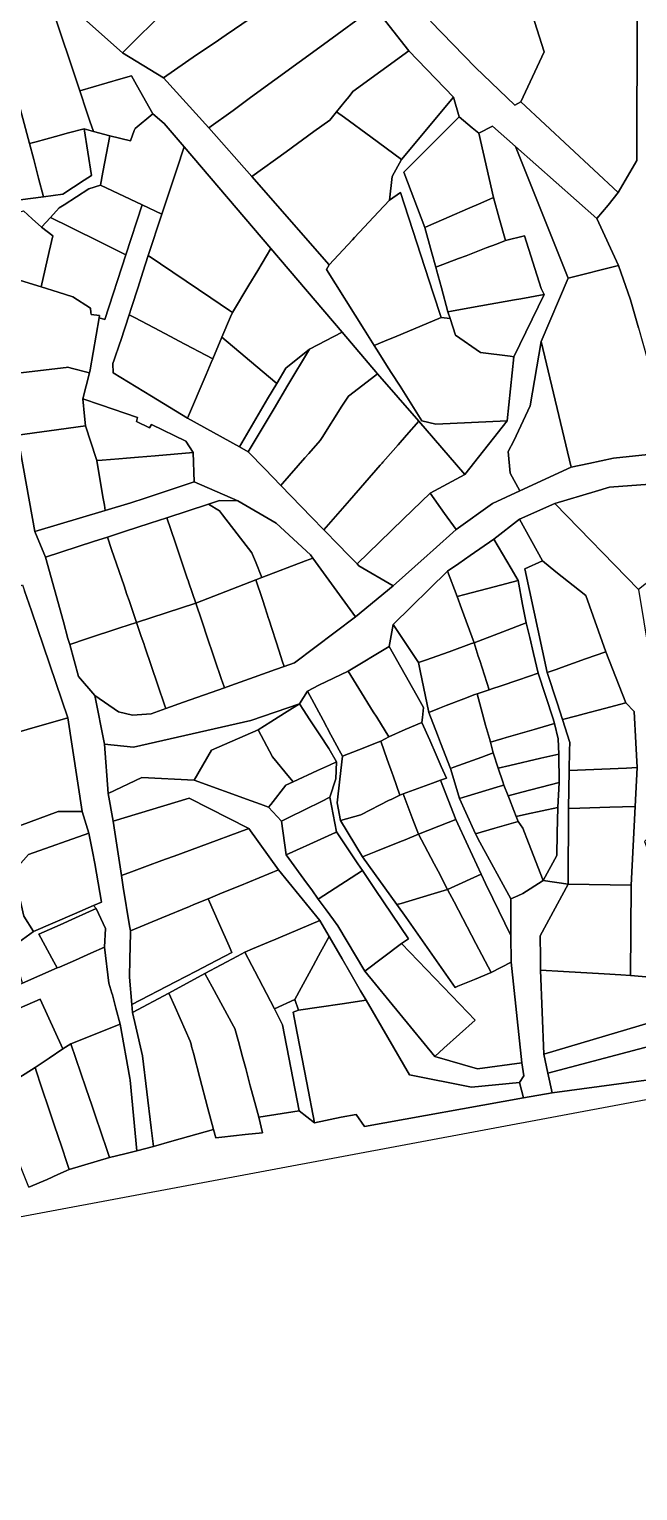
# Model space of a CAD drawing. Header units: inches. Extents: x 469449 to 472390, y 1000542 to 1004361.
# Drawn here: x 472002.7 to 472148.4, y 1000541.7 to 1000891.3 of the extents above; entities that cross this region are included whole.
import ezdxf

# ---------------------------------------------------------------- set-up
doc = ezdxf.new("R2010")
doc.units = ezdxf.units.IN
doc.header["$MEASUREMENT"] = 0
doc.layers.add('Gulele_10_07_New_Parcel', color=7, linetype='Continuous')

msp = doc.modelspace()

# ---------------------------------------------------------------- linework, layer by layer
at = {"layer": 'Gulele_10_07_New_Parcel'}
for points in [[(472232.75, 1001463.52), (472234.19, 1001375.33), (472246.48, 1001209.8), (472250.24, 1001191.59), (472273.22, 1001137.95), (472291.43, 1001087.35), (472302.12, 1001044.85), (472306.17, 1000998.59), (472307.47, 1000965.19), (472310.36, 1000866.6), (472312.67, 1000853.3), (472319.9, 1000826.99), (472352.13, 1000750.8), (472385.08, 1000686.03), (472390.32, 1000679.22), (472200.76, 1000644.61), (472199.07, 1000644.3), (471657.08, 1000542.93), (471653.75, 1000542.33), (471650.07, 1000541.67), (471342.89, 1000998.27), (471292.88, 1001049.45)], [(472113.39, 1000925.52), (472126.03, 1000885.89), (472120.41, 1000873.94), (472118.97, 1000873.14), (472109.53, 1000882.15), (472098.82, 1000893.29)], [(472148.57, 1000819.9), (472146.69, 1000826.57), (472143.76, 1000834.78), (472138.64, 1000846.05), (472141.35, 1000849.23), (472143.73, 1000852.27), (472148.19, 1000859.88), (472148.3, 1000895.59), (472148.94, 1000906.27)], [(472010.74, 1000898.42), (472025, 1000885.71), (472034.81, 1000879.73), (472045.71, 1000867.7), (472055.98, 1000856.13), (472074.49, 1000834.92), (472073.89, 1000833.81), (472082.88, 1000819.52), (472085.3, 1000815.67), (472085.88, 1000814.76), (472088.83, 1000810.11), (472089.39, 1000809.23), (472091.49, 1000805.91), (472096.72, 1000797.66), (472100.09, 1000796.81), (472117.15, 1000797.66), (472106.97, 1000784.79), (472105, 1000787.08), (472095.95, 1000797.53), (472086.12, 1000808.9), (472077.6, 1000818.88), (472060.56, 1000838.84), (472039.79, 1000863.15), (472034.98, 1000868.79), (472032.32, 1000871.11), (472028.39, 1000878.03), (472027.17, 1000880.19), (472024.62, 1000879.45), (472014.8, 1000876.61), (472007.93, 1000897.1)], [(472098.82, 1000893.29), (472109.53, 1000882.15), (472118.97, 1000873.14), (472120.41, 1000873.94), (472143.73, 1000852.27), (472141.35, 1000849.23), (472138.64, 1000846.05), (472119.14, 1000863.26), (472113.59, 1000868.16), (472110.37, 1000866.45), (472108.78, 1000867.75), (472105.64, 1000870.33), (472104.28, 1000875.11), (472093.62, 1000886.14), (472085.41, 1000896.63)], [(471998.04, 1000850.23), (472006.12, 1000851.25), (472010.76, 1000851.83), (472015.82, 1000855.19), (472017.58, 1000856.37), (472015.84, 1000867.52), (472018.07, 1000866.84), (472022.02, 1000865.86), (472020.36, 1000857.14), (472019.77, 1000854.05), (472016.98, 1000853.12), (472011.03, 1000849.33), (472009.85, 1000848.58), (472007.76, 1000846.3), (472005.65, 1000843.99), (472003.44, 1000845.98), (472001.35, 1000847.86)], [(471999.86, 1000794.22), (472004.03, 1000771.14), (472006.62, 1000765), (472010.88, 1000749.55), (472011.98, 1000745.58), (472012.38, 1000744.13), (472014.49, 1000736.47), (472018.39, 1000731.96), (472020.69, 1000720.32), (472021.57, 1000708.5), (472022.79, 1000701.89), (472023.19, 1000699.25), (472024.46, 1000690.95), (472024.78, 1000688.89), (472025.23, 1000686.07), (472026.74, 1000676.8), (472026.92, 1000675.65), (472026.91, 1000675.06), (472026.77, 1000668.81), (472026.68, 1000664.55), (472027.24, 1000658), (472027.41, 1000656.07), (472028.2, 1000652.69), (472029.81, 1000645.73), (472031.92, 1000628.49), (472032.47, 1000624.03), (472028.45, 1000622.97), (472026.83, 1000639.91), (472026.75, 1000640.38), (472024.44, 1000653.31), (472023.45, 1000657.09), (472022.6, 1000660.29), (472022.48, 1000660.7), (472021.75, 1000663.14), (472020.75, 1000671.68), (472020.98, 1000676.19), (472018.75, 1000680.97), (472018.06, 1000681.67), (472019.98, 1000682.49), (472018.44, 1000691.73), (472017.86, 1000694.61), (472016.98, 1000698.97), (472015.38, 1000704.16), (472011.98, 1000726.58), (472003.23, 1000752.17), (472001.59, 1000756.97)], [(472157.73, 1000782.93), (472141.66, 1000781.76), (472138.25, 1000780.74), (472128.59, 1000777.85), (472120.13, 1000774.12), (472113.98, 1000769.33), (472108.3, 1000765.39), (472105.59, 1000763.52), (472102.88, 1000761.64), (472089.81, 1000748.89), (472088.87, 1000743.62), (472079.04, 1000737.75), (472072.07, 1000734.36), (472069.29, 1000733), (472067.4, 1000729.92), (472055.76, 1000725.91), (472027.63, 1000719.6), (472020.69, 1000720.32), (472018.39, 1000731.96), (472024.09, 1000728.02), (472027.43, 1000727.21), (472031.89, 1000727.56), (472035.39, 1000728.8), (472039.65, 1000730.32), (472049.42, 1000733.79), (472050.98, 1000734.34), (472056.57, 1000736.32), (472061.7, 1000738.14), (472063.74, 1000738.87), (472066.21, 1000739.75), (472080.85, 1000750.76), (472089.88, 1000758.18), (472097.98, 1000765.46), (472099.4, 1000766.73), (472104.9, 1000771.68), (472113.64, 1000777.83), (472120.19, 1000780.87), (472132.48, 1000786.59), (472136.66, 1000787.45), (472142.62, 1000788.67), (472156.93, 1000790.24)], [(472000.37, 1000700.77), (472009.66, 1000704.16), (472015.38, 1000704.16), (472016.98, 1000698.97), (472002.49, 1000693.89)], [(472002.64, 1000614.27), (472006.98, 1000616.17), (472009.56, 1000617.31), (472012.27, 1000618.5), (472021.9, 1000621.43), (472025.58, 1000622.29), (472028.45, 1000622.97), (472032.47, 1000624.03), (472036.86, 1000625.27), (472046.85, 1000628.1), (472047.38, 1000626.1), (472048.85, 1000626.26), (472054.39, 1000626.87), (472058.57, 1000627.34), (472057.66, 1000631.06), (472067.35, 1000632.55), (472070.98, 1000629.73), (472077.41, 1000631.01), (472081, 1000631.72), (472082.99, 1000628.82), (472121.02, 1000635.69), (472127.93, 1000636.89), (472164.65, 1000641.8)]]:
    msp.add_lwpolyline(points, dxfattribs=at)
for points in [[(472148.19, 1000859.88), (472143.73, 1000852.27), (472120.41, 1000873.94), (472126.03, 1000885.89), (472113.39, 1000925.52), (472150.31, 1000931.62), (472149.83, 1000921.01), (472149.21, 1000910.72), (472148.94, 1000906.27), (472148.3, 1000895.59)], [(472042.76, 1000885.16), (472034.81, 1000879.73), (472025, 1000885.71), (472035.95, 1000896.53), (472037.55, 1000898.1), (472038.41, 1000898.95), (472040.49, 1000900.56), (472045.7, 1000904.56), (472048, 1000906.33), (472049.2, 1000906.91), (472052.08, 1000908.3), (472057.14, 1000910.75), (472060.95, 1000912.58), (472067.3, 1000915.64), (472071.7, 1000917.75), (472074.28, 1000911.39), (472076.8, 1000908.42), (472059.18, 1000896.38), (472058.81, 1000896.13), (472055.57, 1000893.92), (472049.83, 1000890), (472046.96, 1000888.03)], [(472035.95, 1000896.53), (472025, 1000885.71), (472010.74, 1000898.42), (472016.12, 1000902.43), (472017.53, 1000903.49), (472022.92, 1000907.51), (472025.22, 1000909.24), (472028.67, 1000911.57), (472038.41, 1000898.95), (472037.55, 1000898.1)], [(472051.5, 1000871.92), (472045.71, 1000867.7), (472034.81, 1000879.73), (472042.76, 1000885.16), (472046.96, 1000888.03), (472049.83, 1000890), (472055.57, 1000893.92), (472058.81, 1000896.13), (472059.18, 1000896.38), (472076.8, 1000908.42), (472079.51, 1000904.71), (472082.16, 1000901.08), (472085.41, 1000896.63), (472073.16, 1000887.71), (472055.7, 1000874.98)], [(472017.24, 1000869.33), (472018.07, 1000866.84), (472015.84, 1000867.52), (472012.1, 1000866.51), (472009, 1000865.67), (472004.36, 1000864.42), (472002.74, 1000863.98), (471999.33, 1000876.84), (471998.17, 1000881.21), (471996.06, 1000892.45), (471995.9, 1000893.31), (471995.5, 1000895.45), (472000.34, 1000895.62), (472007.93, 1000897.1), (472014.8, 1000876.61), (472016.51, 1000871.5)], [(472064.2, 1000862.03), (472055.98, 1000856.13), (472045.71, 1000867.7), (472051.5, 1000871.92), (472055.7, 1000874.98), (472073.16, 1000887.71), (472085.41, 1000896.63), (472093.62, 1000886.14), (472080.21, 1000876.39), (472079.3, 1000875.27), (472078.36, 1000874.11), (472076.31, 1000871.59), (472074.65, 1000869.53), (472070.86, 1000866.82)], [(472104.28, 1000875.11), (472091.86, 1000860.18), (472084.48, 1000865.59), (472078.17, 1000870.23), (472076.31, 1000871.59), (472078.36, 1000874.11), (472079.3, 1000875.27), (472080.21, 1000876.39), (472093.62, 1000886.14)], [(471998.04, 1000850.23), (471996.47, 1000849.83), (471994.3, 1000851.81), (471991.81, 1000854.09), (471988.6, 1000857.03), (471983.51, 1000861.67), (471978.29, 1000866.45), (471980.42, 1000869.51), (471977.7, 1000873.34), (471975.04, 1000877.09), (471988.53, 1000879.49), (471995.7, 1000880.77), (471996.89, 1000880.99), (471998.17, 1000881.21), (471999.33, 1000876.84), (472002.74, 1000863.98), (472003.76, 1000860.16), (472004.94, 1000855.7), (472006.12, 1000851.25)], [(472027.86, 1000867.07), (472026.95, 1000864.64), (472022.02, 1000865.86), (472018.07, 1000866.84), (472017.24, 1000869.33), (472016.51, 1000871.5), (472014.8, 1000876.61), (472024.62, 1000879.45), (472027.17, 1000880.19), (472028.39, 1000878.03), (472032.32, 1000871.11), (472028.05, 1000867.56)], [(472105.64, 1000870.33), (472098.69, 1000863.42), (472097.71, 1000862.45), (472094.64, 1000859.39), (472092.38, 1000857.15), (472097.41, 1000843.9), (472099.04, 1000838.09), (472100.08, 1000834.38), (472100.24, 1000833.78), (472101.42, 1000829.45), (472102.97, 1000823.74), (472103.49, 1000822.11), (472101.31, 1000822.37), (472099.42, 1000828.19), (472091.63, 1000852.3), (472088.97, 1000850.45), (472089.58, 1000856.09), (472091.86, 1000860.18), (472104.28, 1000875.11)], [(472034.98, 1000868.79), (472039.79, 1000863.15), (472039.64, 1000862.7), (472038.18, 1000858.32), (472034.44, 1000847.12), (472029.72, 1000849.35), (472019.77, 1000854.05), (472020.36, 1000857.14), (472022.02, 1000865.86), (472026.95, 1000864.64), (472027.86, 1000867.07), (472028.05, 1000867.56), (472032.32, 1000871.11)], [(472075.67, 1000836.18), (472074.49, 1000834.92), (472055.98, 1000856.13), (472064.2, 1000862.03), (472070.86, 1000866.82), (472074.65, 1000869.53), (472076.31, 1000871.59), (472078.17, 1000870.23), (472084.48, 1000865.59), (472091.86, 1000860.18), (472089.58, 1000856.09), (472088.97, 1000850.45), (472086.3, 1000847.6), (472080.61, 1000841.49), (472080.07, 1000840.91)], [(472010.76, 1000851.83), (472006.12, 1000851.25), (472004.94, 1000855.7), (472003.76, 1000860.16), (472002.74, 1000863.98), (472004.36, 1000864.42), (472009, 1000865.67), (472012.1, 1000866.51), (472015.84, 1000867.52), (472017.58, 1000856.37), (472015.82, 1000855.19)], [(472098.33, 1000844.3), (472097.41, 1000843.9), (472092.38, 1000857.15), (472094.64, 1000859.39), (472097.71, 1000862.45), (472098.69, 1000863.42), (472105.64, 1000870.33), (472108.78, 1000867.75), (472110.37, 1000866.45), (472113.87, 1000851.06), (472110.83, 1000849.73), (472107.67, 1000848.36), (472103.26, 1000846.44)], [(472119.14, 1000863.26), (472131.75, 1000831.75), (472125.28, 1000816.65), (472122.62, 1000801.2), (472118.75, 1000792.82), (472117.39, 1000790.29), (472117.85, 1000785.15), (472120.19, 1000780.87), (472113.64, 1000777.83), (472104.9, 1000771.68), (472102.16, 1000775.48), (472098.67, 1000780.33), (472106.97, 1000784.79), (472117.15, 1000797.66), (472118.75, 1000812.95), (472125.99, 1000827.86), (472125.26, 1000829.26), (472121.27, 1000841.87), (472116.77, 1000840.78), (472115.26, 1000846.13), (472113.87, 1000851.06), (472110.37, 1000866.45), (472113.59, 1000868.16)], [(472055.31, 1000830.12), (472051.36, 1000823.54), (472050.63, 1000824.04), (472046.18, 1000827.04), (472031.21, 1000837.16), (472034.44, 1000847.12), (472038.18, 1000858.32), (472039.64, 1000862.7), (472039.79, 1000863.15), (472060.56, 1000838.84), (472057.42, 1000833.62)], [(472138.64, 1000846.05), (472143.76, 1000834.78), (472131.75, 1000831.75), (472119.14, 1000863.26)], [(472029.72, 1000849.35), (472025.82, 1000837.37), (472024.07, 1000838.23), (472020.05, 1000840.22), (472012.53, 1000843.94), (472007.76, 1000846.3), (472009.85, 1000848.58), (472011.03, 1000849.33), (472016.98, 1000853.12), (472019.77, 1000854.05)], [(472087.73, 1000816.67), (472085.3, 1000815.67), (472082.88, 1000819.52), (472073.89, 1000833.81), (472074.49, 1000834.92), (472075.67, 1000836.18), (472080.07, 1000840.91), (472080.61, 1000841.49), (472086.3, 1000847.6), (472088.97, 1000850.45), (472091.63, 1000852.3), (472099.42, 1000828.19), (472101.31, 1000822.37), (472091.68, 1000818.32), (472090.72, 1000817.92)], [(472105.49, 1000836.46), (472100.08, 1000834.38), (472099.04, 1000838.09), (472097.41, 1000843.9), (472098.33, 1000844.3), (472103.26, 1000846.44), (472107.67, 1000848.36), (472110.83, 1000849.73), (472113.87, 1000851.06), (472115.26, 1000846.13), (472116.77, 1000840.78), (472114.58, 1000839.94), (472112.09, 1000838.99), (472107.3, 1000837.15)], [(472005.65, 1000843.99), (472008.35, 1000841.93), (472007.49, 1000838.15), (472005.56, 1000829.73), (471998.55, 1000831.82), (471997.47, 1000832.14), (471981.57, 1000818.7), (471971.19, 1000820.11), (471964.69, 1000823.69), (471973.85, 1000839.93), (471975.94, 1000843.63), (471980.04, 1000844.26), (471981.36, 1000843.96), (471985.2, 1000843.11), (471999.51, 1000847.32), (472001.35, 1000847.86), (472003.44, 1000845.98)], [(472034.44, 1000847.12), (472031.21, 1000837.16), (472029.93, 1000833.19), (472028.77, 1000829.62), (472027.18, 1000824.72), (472026.64, 1000823.03), (472024.63, 1000816.83), (472024.56, 1000816.61), (472024.42, 1000816.22), (472023.06, 1000812.25), (472022.75, 1000811.35), (472022.79, 1000809.1), (472031.96, 1000803.51), (472040.58, 1000798.26), (472053.04, 1000791.43), (472055.14, 1000790.24), (472059.11, 1000786.14), (472062.94, 1000782.2), (472070.29, 1000774.63), (472073.23, 1000771.6), (472076.84, 1000767.89), (472078.9, 1000765.76), (472081.19, 1000763.41), (472081.6, 1000762.98), (472089.88, 1000758.18), (472080.85, 1000750.76), (472070.6, 1000764.82), (472070.06, 1000765.57), (472061.85, 1000773.12), (472052.68, 1000778.47), (472042.21, 1000783.04), (472041.95, 1000790.06), (472040.23, 1000792.76), (472031.99, 1000796.73), (472031.51, 1000795.97), (472028.36, 1000797.5), (472028.6, 1000798.41), (472019.78, 1000801.44), (472015.57, 1000802.9), (472017.14, 1000809.12), (472017.31, 1000809.8), (472019.43, 1000822.24), (472020.77, 1000821.86), (472025.82, 1000837.37), (472029.72, 1000849.35)], [(472025.82, 1000837.37), (472020.77, 1000821.86), (472019.43, 1000822.24), (472019.55, 1000822.8), (472017.54, 1000823.04), (472017.48, 1000823.52), (472017.35, 1000824.57), (472013.15, 1000827.34), (472009.59, 1000828.46), (472005.56, 1000829.73), (472007.49, 1000838.15), (472008.35, 1000841.93), (472005.65, 1000843.99), (472007.76, 1000846.3), (472012.53, 1000843.94), (472020.05, 1000840.22), (472024.07, 1000838.23)], [(472103.8, 1000823.89), (472102.97, 1000823.74), (472101.42, 1000829.45), (472100.24, 1000833.78), (472100.08, 1000834.38), (472105.49, 1000836.46), (472107.3, 1000837.15), (472112.09, 1000838.99), (472114.58, 1000839.94), (472116.77, 1000840.78), (472121.27, 1000841.87), (472125.26, 1000829.26), (472125.99, 1000827.86), (472120.39, 1000826.86), (472118.86, 1000826.58), (472108.59, 1000824.75)], [(472048.85, 1000817.64), (472046.65, 1000812.5), (472038.47, 1000816.81), (472037.74, 1000817.19), (472032.65, 1000819.87), (472027.88, 1000822.38), (472026.64, 1000823.03), (472027.18, 1000824.72), (472028.77, 1000829.62), (472029.93, 1000833.19), (472031.21, 1000837.16), (472046.18, 1000827.04), (472050.63, 1000824.04), (472051.36, 1000823.54), (472050.92, 1000822.51)], [(472064.13, 1000810.23), (472061.97, 1000806.57), (472060.03, 1000808.21), (472048.85, 1000817.64), (472050.92, 1000822.51), (472051.36, 1000823.54), (472055.31, 1000830.12), (472057.42, 1000833.62), (472060.56, 1000838.84), (472077.6, 1000818.88), (472069.77, 1000814.77)], [(472136.66, 1000787.45), (472132.48, 1000786.59), (472125.28, 1000816.65), (472131.75, 1000831.75), (472143.76, 1000834.78), (472146.69, 1000826.57), (472148.57, 1000819.9), (472153.75, 1000801.51), (472155.16, 1000796.51), (472156.93, 1000790.24), (472142.62, 1000788.67)], [(472019.43, 1000822.24), (472017.31, 1000809.8), (472017.14, 1000809.12), (472012.77, 1000810.25), (472011.96, 1000810.45), (472011.56, 1000810.4), (471997.25, 1000808.69), (471989.54, 1000814.73), (471981.57, 1000818.7), (471997.47, 1000832.14), (471998.55, 1000831.82), (472005.56, 1000829.73), (472009.59, 1000828.46), (472013.15, 1000827.34), (472017.35, 1000824.57), (472017.48, 1000823.52), (472017.54, 1000823.04), (472019.55, 1000822.8)], [(472125.99, 1000827.86), (472118.75, 1000812.95), (472117.89, 1000813.07), (472110.75, 1000814.02), (472104.73, 1000818.13), (472103.49, 1000822.11), (472102.97, 1000823.74), (472103.8, 1000823.89), (472108.59, 1000824.75), (472118.86, 1000826.58), (472120.39, 1000826.86)], [(472045.04, 1000808.72), (472040.58, 1000798.26), (472031.96, 1000803.51), (472022.79, 1000809.1), (472022.75, 1000811.35), (472023.06, 1000812.25), (472024.42, 1000816.22), (472024.56, 1000816.61), (472024.63, 1000816.83), (472026.64, 1000823.03), (472027.88, 1000822.38), (472032.65, 1000819.87), (472037.74, 1000817.19), (472038.47, 1000816.81), (472046.65, 1000812.5), (472046.26, 1000811.58)], [(472117.15, 1000797.66), (472100.09, 1000796.81), (472096.72, 1000797.66), (472091.49, 1000805.91), (472089.39, 1000809.23), (472088.83, 1000810.11), (472085.88, 1000814.76), (472085.3, 1000815.67), (472087.73, 1000816.67), (472090.72, 1000817.92), (472091.68, 1000818.32), (472101.31, 1000822.37), (472103.49, 1000822.11), (472104.73, 1000818.13), (472110.75, 1000814.02), (472117.89, 1000813.07), (472118.75, 1000812.95)], [(472063.37, 1000782.68), (472062.94, 1000782.2), (472059.11, 1000786.14), (472055.14, 1000790.24), (472061.31, 1000800.59), (472064.64, 1000806.17), (472069.77, 1000814.77), (472077.6, 1000818.88), (472086.12, 1000808.9), (472085.72, 1000808.6), (472079.11, 1000803.57), (472077.55, 1000801.12), (472072.82, 1000793.68), (472072.36, 1000792.94), (472069.65, 1000789.85), (472068.71, 1000788.78)], [(472059.79, 1000802.88), (472053.04, 1000791.43), (472040.58, 1000798.26), (472045.04, 1000808.72), (472046.26, 1000811.58), (472046.65, 1000812.5), (472048.85, 1000817.64), (472060.03, 1000808.21), (472061.97, 1000806.57)], [(472132.48, 1000786.59), (472120.19, 1000780.87), (472117.85, 1000785.15), (472117.39, 1000790.29), (472118.75, 1000792.82), (472122.62, 1000801.2), (472125.28, 1000816.65)], [(472064.64, 1000806.17), (472061.31, 1000800.59), (472055.14, 1000790.24), (472053.04, 1000791.43), (472059.79, 1000802.88), (472061.97, 1000806.57), (472064.13, 1000810.23), (472069.77, 1000814.77)], [(472007.51, 1000795.26), (471999.86, 1000794.22), (471998.87, 1000799.72), (471997.25, 1000808.69), (472011.56, 1000810.4), (472011.96, 1000810.45), (472012.77, 1000810.25), (472017.14, 1000809.12), (472015.57, 1000802.9), (472015.95, 1000798.72), (472016.15, 1000796.44)], [(472079.35, 1000778.59), (472073.23, 1000771.6), (472070.29, 1000774.63), (472062.94, 1000782.2), (472063.37, 1000782.68), (472068.71, 1000788.78), (472069.65, 1000789.85), (472072.36, 1000792.94), (472072.82, 1000793.68), (472077.55, 1000801.12), (472079.11, 1000803.57), (472085.72, 1000808.6), (472086.12, 1000808.9), (472095.95, 1000797.53), (472093.02, 1000794.18), (472091.02, 1000791.9), (472089.85, 1000790.56), (472087.4, 1000787.77), (472087.19, 1000787.54), (472086.75, 1000787.03)], [(472028.36, 1000797.5), (472031.51, 1000795.97), (472031.99, 1000796.73), (472040.23, 1000792.76), (472041.95, 1000790.06), (472032.83, 1000789.29), (472028.85, 1000788.95), (472025.96, 1000788.71), (472024.18, 1000788.56), (472020.15, 1000788.22), (472018.92, 1000788.11), (472018.74, 1000788.66), (472016.15, 1000796.44), (472015.95, 1000798.72), (472015.57, 1000802.9), (472019.78, 1000801.44), (472028.6, 1000798.41)], [(472086.56, 1000768.61), (472081.19, 1000763.41), (472078.9, 1000765.76), (472076.84, 1000767.89), (472073.23, 1000771.6), (472079.35, 1000778.59), (472086.75, 1000787.03), (472087.19, 1000787.54), (472087.4, 1000787.77), (472089.85, 1000790.56), (472091.02, 1000791.9), (472093.02, 1000794.18), (472095.95, 1000797.53), (472105, 1000787.08), (472106.97, 1000784.79), (472098.67, 1000780.33), (472092.35, 1000774.21)], [(472020.91, 1000776.18), (472004.03, 1000771.14), (471999.86, 1000794.22), (472007.51, 1000795.26), (472016.15, 1000796.44), (472018.74, 1000788.66), (472018.92, 1000788.11), (472020.36, 1000779.47), (472020.69, 1000777.48)], [(472027.01, 1000778), (472020.91, 1000776.18), (472020.69, 1000777.48), (472020.36, 1000779.47), (472018.92, 1000788.11), (472020.15, 1000788.22), (472024.18, 1000788.56), (472025.96, 1000788.71), (472028.85, 1000788.95), (472032.83, 1000789.29), (472041.95, 1000790.06), (472042.21, 1000783.04), (472030.43, 1000779.13)], [(472052.68, 1000778.47), (472048.27, 1000778.59), (472045.59, 1000777.71), (472035.65, 1000774.47), (472031.68, 1000773.17), (472025.5, 1000771.16), (472021.43, 1000769.83), (472018.09, 1000768.74), (472006.62, 1000765), (472004.03, 1000771.14), (472020.91, 1000776.18), (472027.01, 1000778), (472030.43, 1000779.13), (472042.21, 1000783.04)], [(472097.98, 1000765.46), (472089.88, 1000758.18), (472081.6, 1000762.98), (472081.19, 1000763.41), (472086.56, 1000768.61), (472092.35, 1000774.21), (472098.67, 1000780.33), (472102.16, 1000775.48), (472104.9, 1000771.68), (472099.4, 1000766.73)], [(472153.15, 1000760.88), (472148.56, 1000757.3), (472128.59, 1000777.85), (472138.25, 1000780.74), (472141.66, 1000781.76), (472157.73, 1000782.93), (472165.96, 1000770.87), (472159.52, 1000765.85), (472158.88, 1000765.35), (472156.02, 1000763.12)], [(472056.99, 1000759.59), (472042.57, 1000754.05), (472040.93, 1000758.87), (472040.73, 1000759.47), (472040.54, 1000760.03), (472037.62, 1000768.65), (472035.65, 1000774.47), (472045.59, 1000777.71), (472048.29, 1000776.11), (472049.01, 1000775.17), (472056.02, 1000766.08), (472056.18, 1000765.66), (472056.84, 1000763.99), (472058.37, 1000760.12)], [(472068.89, 1000764.16), (472058.37, 1000760.12), (472056.84, 1000763.99), (472056.18, 1000765.66), (472056.02, 1000766.08), (472049.01, 1000775.17), (472048.29, 1000776.11), (472045.59, 1000777.71), (472048.27, 1000778.59), (472052.68, 1000778.47), (472061.85, 1000773.12), (472070.06, 1000765.57), (472070.6, 1000764.82)], [(472148.56, 1000757.3), (472152.41, 1000734.07), (472154.82, 1000713.34), (472154.63, 1000701.72), (472150.05, 1000696.99), (472153.38, 1000688.16), (472167.3, 1000681.97), (472165.7, 1000656.66), (472160.54, 1000656.41), (472158.64, 1000663.94), (472146.7, 1000664.96), (472146.86, 1000686.55), (472147.8, 1000705.37), (472148.28, 1000714.69), (472147.96, 1000720.59), (472147.56, 1000728.08), (472145.58, 1000730.14), (472140.75, 1000742.4), (472135.99, 1000755.87), (472128.83, 1000761.55), (472125.61, 1000764.11), (472120.13, 1000774.12), (472128.59, 1000777.85)], [(472042.57, 1000754.05), (472028.38, 1000749.39), (472026.59, 1000754.65), (472026.09, 1000756.12), (472025.39, 1000758.2), (472022.43, 1000766.89), (472021.43, 1000769.83), (472025.5, 1000771.16), (472031.68, 1000773.17), (472035.65, 1000774.47), (472037.62, 1000768.65), (472040.54, 1000760.03), (472040.73, 1000759.47), (472040.93, 1000758.87)], [(472125.61, 1000764.11), (472121.41, 1000762.2), (472126.72, 1000737.41), (472129.08, 1000730.14), (472130.36, 1000726.18), (472132.11, 1000720.72), (472132.06, 1000718.77), (472131.95, 1000713.98), (472131.79, 1000704.9), (472131.72, 1000686.79), (472125.79, 1000687.64), (472129.03, 1000693.64), (472129.14, 1000698.99), (472129.27, 1000705.13), (472129.58, 1000711.15), (472129.51, 1000717.89), (472129.35, 1000721.53), (472128.48, 1000725.22), (472128.12, 1000726.34), (472124.6, 1000737.25), (472123.46, 1000741.95), (472122.53, 1000745.78), (472121.67, 1000749.28), (472120.85, 1000753.67), (472119.77, 1000759.43), (472118.07, 1000762.33), (472113.98, 1000769.33), (472120.13, 1000774.12)], [(472016.45, 1000745.47), (472012.38, 1000744.13), (472011.98, 1000745.58), (472010.88, 1000749.55), (472006.62, 1000765), (472018.09, 1000768.74), (472021.43, 1000769.83), (472022.43, 1000766.89), (472025.39, 1000758.2), (472026.09, 1000756.12), (472026.59, 1000754.65), (472028.38, 1000749.39), (472024.43, 1000748.09)], [(472106.98, 1000756.06), (472105.13, 1000755.58), (472102.88, 1000761.64), (472105.59, 1000763.52), (472108.3, 1000765.39), (472113.98, 1000769.33), (472118.07, 1000762.33), (472119.77, 1000759.43), (472114.03, 1000757.92)], [(472066.21, 1000739.75), (472063.74, 1000738.87), (472063.29, 1000740.25), (472062.55, 1000742.52), (472060.05, 1000750.22), (472060, 1000750.34), (472059.17, 1000752.92), (472058.52, 1000754.91), (472056.99, 1000759.59), (472058.37, 1000760.12), (472068.89, 1000764.16), (472070.6, 1000764.82), (472080.85, 1000750.76)], [(472128.87, 1000738.17), (472126.72, 1000737.41), (472121.41, 1000762.2), (472125.61, 1000764.11), (472128.83, 1000761.55), (472135.99, 1000755.87), (472140.75, 1000742.4), (472135.92, 1000740.68), (472130.16, 1000738.63)], [(472050.98, 1000734.34), (472049.42, 1000733.79), (472048.89, 1000735.37), (472048.83, 1000735.53), (472045.17, 1000746.35), (472044.33, 1000748.83), (472044, 1000749.82), (472042.57, 1000754.05), (472056.99, 1000759.59), (472058.52, 1000754.91), (472059.17, 1000752.92), (472060, 1000750.34), (472060.05, 1000750.22), (472062.55, 1000742.52), (472063.29, 1000740.25), (472063.74, 1000738.87), (472061.7, 1000738.14), (472056.57, 1000736.32)], [(472097.58, 1000740.39), (472095.9, 1000739.8), (472089.81, 1000748.89), (472102.88, 1000761.64), (472105.13, 1000755.58), (472106.19, 1000752.72), (472109.22, 1000744.55), (472108.63, 1000744.34), (472103.24, 1000742.41)], [(472116.12, 1000747.17), (472109.22, 1000744.55), (472106.19, 1000752.72), (472105.13, 1000755.58), (472106.98, 1000756.06), (472114.03, 1000757.92), (472119.77, 1000759.43), (472120.85, 1000753.67), (472121.67, 1000749.28)], [(472011.98, 1000726.58), (471992.42, 1000721.04), (471986.88, 1000739.77), (471979.02, 1000747.18), (471986.88, 1000751.18), (471995.03, 1000755.34), (472001.09, 1000758.43), (472001.59, 1000756.97), (472003.23, 1000752.17)], [(472039.65, 1000730.32), (472035.39, 1000728.8), (472035.17, 1000729.45), (472033.48, 1000734.42), (472030.36, 1000743.59), (472030.1, 1000744.33), (472029.53, 1000746.03), (472028.38, 1000749.39), (472042.57, 1000754.05), (472044, 1000749.82), (472044.33, 1000748.83), (472045.17, 1000746.35), (472048.83, 1000735.53), (472048.89, 1000735.37), (472049.42, 1000733.79)], [(472031.89, 1000727.56), (472027.43, 1000727.21), (472024.09, 1000728.02), (472018.39, 1000731.96), (472014.49, 1000736.47), (472012.38, 1000744.13), (472016.45, 1000745.47), (472024.43, 1000748.09), (472028.38, 1000749.39), (472029.53, 1000746.03), (472030.1, 1000744.33), (472030.36, 1000743.59), (472033.48, 1000734.42), (472035.17, 1000729.45), (472035.39, 1000728.8)], [(472095.9, 1000739.8), (472096.31, 1000737.83), (472098.37, 1000727.9), (472100.48, 1000722.48), (472101.2, 1000720.64), (472103.59, 1000714.48), (472104.86, 1000710.22), (472105.73, 1000707.29), (472107.22, 1000703.97), (472109.54, 1000698.81), (472110.63, 1000696.81), (472118.02, 1000683.28), (472118.02, 1000674.51), (472113.71, 1000683.37), (472111.97, 1000686.94), (472110.89, 1000689.17), (472107.82, 1000695.88), (472104.88, 1000702.3), (472101.15, 1000711.64), (472102.58, 1000712.16), (472101.35, 1000714.95), (472100.11, 1000717.76), (472098.59, 1000721.21), (472096.71, 1000725.47), (472096.85, 1000726.66), (472097.11, 1000729.04), (472095.49, 1000731.9), (472088.87, 1000743.62), (472089.81, 1000748.89)], [(472113.69, 1000733.6), (472112.79, 1000733.3), (472111.68, 1000736.79), (472110.57, 1000740.31), (472110.23, 1000741.36), (472109.22, 1000744.55), (472116.12, 1000747.17), (472121.67, 1000749.28), (472122.53, 1000745.78), (472123.46, 1000741.95), (472124.6, 1000737.25), (472119.96, 1000735.7), (472115.5, 1000734.2)], [(472092.75, 1000723.77), (472088.79, 1000722.06), (472085.9, 1000726.72), (472085.08, 1000728.03), (472083.78, 1000730.11), (472082.91, 1000731.52), (472079.04, 1000737.75), (472088.87, 1000743.62), (472095.49, 1000731.9), (472097.11, 1000729.04), (472096.85, 1000726.66), (472096.71, 1000725.47)], [(472100.91, 1000728.88), (472098.37, 1000727.9), (472096.31, 1000737.83), (472095.9, 1000739.8), (472097.58, 1000740.39), (472103.24, 1000742.41), (472108.63, 1000744.34), (472109.22, 1000744.55), (472110.23, 1000741.36), (472110.57, 1000740.31), (472111.68, 1000736.79), (472112.79, 1000733.3), (472109.93, 1000732.36), (472109.38, 1000732.15), (472106.74, 1000731.13), (472102.56, 1000729.52)], [(472133.83, 1000727.09), (472130.36, 1000726.18), (472129.08, 1000730.14), (472126.72, 1000737.41), (472128.87, 1000738.17), (472130.16, 1000738.63), (472135.92, 1000740.68), (472140.75, 1000742.4), (472145.58, 1000730.14), (472140.41, 1000728.8), (472135.59, 1000727.54)], [(472081.59, 1000718.94), (472077.69, 1000717.39), (472076.9, 1000718.87), (472075.34, 1000721.76), (472074.94, 1000722.5), (472073.05, 1000726.01), (472069.29, 1000733), (472072.07, 1000734.36), (472079.04, 1000737.75), (472082.91, 1000731.52), (472083.78, 1000730.11), (472085.08, 1000728.03), (472085.9, 1000726.72), (472088.79, 1000722.06), (472087.9, 1000721.58), (472086.89, 1000721.03), (472086.28, 1000720.8)], [(472115.83, 1000721.58), (472113.11, 1000720.8), (472112.88, 1000721.62), (472111.99, 1000724.86), (472110.93, 1000728.73), (472109.93, 1000732.36), (472112.79, 1000733.3), (472113.69, 1000733.6), (472115.5, 1000734.2), (472119.96, 1000735.7), (472124.6, 1000737.25), (472128.12, 1000726.34), (472128.48, 1000725.22), (472124.43, 1000724.05), (472123.58, 1000723.81), (472116.9, 1000721.89)], [(472092.94, 1000678.8), (472104.7, 1000662.1), (472105.36, 1000662.37), (472109.34, 1000664.01), (472113.27, 1000665.64), (472118.1, 1000668.17), (472120.64, 1000644.05), (472110.02, 1000642.62), (472099.8, 1000645.55), (472101.99, 1000647.53), (472109.47, 1000654.26), (472105.77, 1000658.1), (472091.87, 1000672.57), (472093.54, 1000673.72), (472085.56, 1000685.54), (472082.53, 1000690.04), (472081.41, 1000691.68), (472077.08, 1000698.09), (472076.27, 1000699.29), (472074.69, 1000707.59), (472076.12, 1000712.03), (472076.27, 1000716.07), (472074.45, 1000719.22), (472072.28, 1000722.51), (472069.73, 1000726.38), (472068.43, 1000728.35), (472067.4, 1000729.92), (472069.29, 1000733), (472073.05, 1000726.01), (472074.94, 1000722.5), (472075.34, 1000721.76), (472076.9, 1000718.87), (472077.69, 1000717.39), (472077.06, 1000711.91), (472076.42, 1000706.26), (472077.21, 1000702.06), (472082.52, 1000693.34), (472090.76, 1000681.9)], [(472104.35, 1000714.75), (472103.59, 1000714.48), (472101.2, 1000720.64), (472100.48, 1000722.48), (472098.37, 1000727.9), (472100.91, 1000728.88), (472102.56, 1000729.52), (472106.74, 1000731.13), (472109.38, 1000732.15), (472109.93, 1000732.36), (472110.93, 1000728.73), (472111.99, 1000724.86), (472112.88, 1000721.62), (472113.11, 1000720.8), (472113.82, 1000718.2), (472111.06, 1000717.2)], [(472064.45, 1000728.08), (472062.32, 1000726.75), (472060.51, 1000725.63), (472057.49, 1000723.74), (472046.31, 1000718.83), (472042.19, 1000711.7), (472029.66, 1000712.34), (472021.57, 1000708.5), (472020.69, 1000720.32), (472027.63, 1000719.6), (472055.76, 1000725.91), (472067.4, 1000729.92)], [(472071.73, 1000713.96), (472065.87, 1000711.25), (472064.98, 1000712.34), (472060.98, 1000717.24), (472057.49, 1000723.74), (472060.51, 1000725.63), (472062.32, 1000726.75), (472064.45, 1000728.08), (472067.4, 1000729.92), (472068.43, 1000728.35), (472069.73, 1000726.38), (472072.28, 1000722.51), (472074.45, 1000719.22), (472076.27, 1000716.07), (472074.6, 1000715.29)], [(472145.75, 1000714.58), (472131.95, 1000713.98), (472132.06, 1000718.77), (472132.11, 1000720.72), (472130.36, 1000726.18), (472133.83, 1000727.09), (472135.59, 1000727.54), (472140.41, 1000728.8), (472145.58, 1000730.14), (472147.56, 1000728.08), (472147.96, 1000720.59), (472148.28, 1000714.69)], [(472009.66, 1000704.16), (472000.37, 1000700.77), (471999.64, 1000702.62), (471998.18, 1000706.34), (471992.42, 1000721.04), (472011.98, 1000726.58), (472015.38, 1000704.16)], [(472092.24, 1000708.42), (472091.4, 1000708.12), (472089.81, 1000712.67), (472089.58, 1000713.34), (472088.43, 1000716.61), (472086.89, 1000721.03), (472087.9, 1000721.58), (472088.79, 1000722.06), (472092.75, 1000723.77), (472096.71, 1000725.47), (472098.59, 1000721.21), (472100.11, 1000717.76), (472101.35, 1000714.95), (472102.58, 1000712.16), (472101.15, 1000711.64), (472099.24, 1000710.95)], [(472117.79, 1000715.2), (472115.01, 1000714.56), (472113.82, 1000718.2), (472113.11, 1000720.8), (472115.83, 1000721.58), (472116.9, 1000721.89), (472123.58, 1000723.81), (472124.43, 1000724.05), (472128.48, 1000725.22), (472129.35, 1000721.53), (472129.51, 1000717.89), (472126.65, 1000717.23), (472125.19, 1000716.9)], [(472060.55, 1000705.88), (472060.02, 1000705.22), (472058.06, 1000705.93), (472055.86, 1000706.73), (472042.19, 1000711.7), (472046.31, 1000718.83), (472057.49, 1000723.74), (472060.98, 1000717.24), (472064.98, 1000712.34), (472065.87, 1000711.25), (472064.15, 1000710.45)], [(472082.13, 1000703.41), (472077.21, 1000702.06), (472076.42, 1000706.26), (472077.06, 1000711.91), (472077.69, 1000717.39), (472081.59, 1000718.94), (472086.28, 1000720.8), (472086.89, 1000721.03), (472088.43, 1000716.61), (472089.58, 1000713.34), (472089.81, 1000712.67), (472091.4, 1000708.12), (472089.35, 1000707.08), (472088.9, 1000706.85)], [(472106.76, 1000707.59), (472105.73, 1000707.29), (472104.86, 1000710.22), (472103.59, 1000714.48), (472104.35, 1000714.75), (472111.06, 1000717.2), (472113.82, 1000718.2), (472115.01, 1000714.56), (472116.08, 1000711.29), (472116.35, 1000710.46), (472115.49, 1000710.2)], [(472120.66, 1000708.79), (472117.36, 1000707.91), (472116.35, 1000710.46), (472116.08, 1000711.29), (472115.01, 1000714.56), (472117.79, 1000715.2), (472125.19, 1000716.9), (472126.65, 1000717.23), (472129.51, 1000717.89), (472129.58, 1000711.15)], [(472064.82, 1000702.73), (472063.12, 1000701.89), (472060.02, 1000705.22), (472060.55, 1000705.88), (472064.15, 1000710.45), (472065.87, 1000711.25), (472071.73, 1000713.96), (472074.6, 1000715.29), (472076.27, 1000716.07), (472076.12, 1000712.03), (472074.69, 1000707.59), (472072.67, 1000706.6)], [(472134.54, 1000704.98), (472131.79, 1000704.9), (472131.95, 1000713.98), (472145.75, 1000714.58), (472148.28, 1000714.69), (472147.8, 1000705.37), (472141.7, 1000705.19)], [(472042.19, 1000711.7), (472055.86, 1000706.73), (472058.06, 1000705.93), (472060.02, 1000705.22), (472063.12, 1000701.89), (472064.22, 1000693.82), (472069.08, 1000687.12), (472070.33, 1000685.4), (472071.9, 1000683.23), (472073.8, 1000680.62), (472075.53, 1000678.25), (472076.58, 1000676.81), (472083.07, 1000665.99), (472099.8, 1000645.55), (472110.02, 1000642.62), (472120.64, 1000644.05), (472121.11, 1000640.96), (472120.11, 1000639.34), (472108.59, 1000638.26), (472093.76, 1000641.16), (472083.39, 1000659.01), (472082.06, 1000661.3), (472079.49, 1000665.72), (472077.63, 1000668.93), (472074.51, 1000674.3), (472072.32, 1000678.06), (472062.39, 1000690.23), (472055.27, 1000700.07), (472041.02, 1000707.36), (472022.79, 1000701.89), (472021.57, 1000708.5), (472029.66, 1000712.34)], [(472102.99, 1000701.55), (472095.92, 1000698.73), (472094.42, 1000702.68), (472092.24, 1000708.42), (472099.24, 1000710.95), (472101.15, 1000711.64), (472104.88, 1000702.3)], [(472114.19, 1000700.18), (472109.54, 1000698.81), (472107.22, 1000703.97), (472105.73, 1000707.29), (472106.76, 1000707.59), (472115.49, 1000710.2), (472116.35, 1000710.46), (472117.36, 1000707.91), (472117.68, 1000707.09), (472118.74, 1000704.41), (472119.31, 1000702.97), (472119.76, 1000701.82)], [(472121.8, 1000703.51), (472119.31, 1000702.97), (472118.74, 1000704.41), (472117.68, 1000707.09), (472117.36, 1000707.91), (472120.66, 1000708.79), (472129.58, 1000711.15), (472129.27, 1000705.13)], [(472027.15, 1000689.76), (472024.78, 1000688.89), (472024.46, 1000690.95), (472023.19, 1000699.25), (472022.79, 1000701.89), (472041.02, 1000707.36), (472055.27, 1000700.07), (472043.2, 1000695.64), (472039.53, 1000694.29), (472038.25, 1000693.83), (472034.41, 1000692.42), (472031.01, 1000691.17)], [(472068.3, 1000695.67), (472064.22, 1000693.82), (472063.12, 1000701.89), (472064.82, 1000702.73), (472072.67, 1000706.6), (472074.69, 1000707.59), (472076.27, 1000699.29), (472076.04, 1000699.18), (472068.98, 1000695.98)], [(472085.67, 1000694.61), (472082.52, 1000693.34), (472077.21, 1000702.06), (472082.13, 1000703.41), (472088.9, 1000706.85), (472089.35, 1000707.08), (472091.4, 1000708.12), (472092.24, 1000708.42), (472094.42, 1000702.68), (472095.92, 1000698.73), (472092.68, 1000697.43), (472091.42, 1000696.92)], [(472129.03, 1000693.64), (472125.79, 1000687.64), (472122.23, 1000696.71), (472120.87, 1000700.16), (472119.76, 1000701.82), (472119.31, 1000702.97), (472121.8, 1000703.51), (472129.27, 1000705.13), (472129.14, 1000698.99)], [(472147.8, 1000705.37), (472146.86, 1000686.55), (472131.72, 1000686.79), (472131.79, 1000704.9), (472134.54, 1000704.98), (472141.7, 1000705.19)], [(472034.43, 1000678.74), (472026.92, 1000675.65), (472026.74, 1000676.8), (472025.23, 1000686.07), (472024.78, 1000688.89), (472027.15, 1000689.76), (472031.01, 1000691.17), (472034.41, 1000692.42), (472038.25, 1000693.83), (472039.53, 1000694.29), (472043.2, 1000695.64), (472055.27, 1000700.07), (472062.39, 1000690.23), (472053.1, 1000686.41), (472048.93, 1000684.7), (472045.58, 1000683.32), (472042.11, 1000681.89), (472041.04, 1000681.45)], [(472103.7, 1000685.91), (472102.88, 1000685.55), (472100.6, 1000689.87), (472099.64, 1000691.68), (472097.32, 1000696.07), (472095.92, 1000698.73), (472102.99, 1000701.55), (472104.88, 1000702.3), (472107.82, 1000695.88), (472110.89, 1000689.17)], [(472119.73, 1000684.04), (472118.02, 1000683.28), (472110.63, 1000696.81), (472109.54, 1000698.81), (472114.19, 1000700.18), (472119.76, 1000701.82), (472120.87, 1000700.16), (472122.23, 1000696.71), (472125.79, 1000687.64), (472122.64, 1000685.66), (472120.87, 1000684.55)], [(472013.52, 1000679.7), (472003.73, 1000675.43), (472001.41, 1000679.1), (472000.77, 1000681.91), (472000.06, 1000684.97), (471998.96, 1000689.79), (472002.49, 1000693.89), (472016.98, 1000698.97), (472017.86, 1000694.61), (472018.44, 1000691.73), (472019.98, 1000682.49), (472018.06, 1000681.67)], [(472073.21, 1000684.06), (472071.9, 1000683.23), (472070.33, 1000685.4), (472069.08, 1000687.12), (472064.22, 1000693.82), (472068.3, 1000695.67), (472068.98, 1000695.98), (472076.04, 1000699.18), (472076.27, 1000699.29), (472077.08, 1000698.09), (472081.41, 1000691.68), (472082.53, 1000690.04)], [(472091.74, 1000682.2), (472090.76, 1000681.9), (472082.52, 1000693.34), (472085.67, 1000694.61), (472091.42, 1000696.92), (472092.68, 1000697.43), (472095.92, 1000698.73), (472097.32, 1000696.07), (472099.64, 1000691.68), (472100.6, 1000689.87), (472102.88, 1000685.55), (472098.87, 1000684.34)], [(471998.49, 1000671.66), (471990.71, 1000667.96), (471988.2, 1000671.15), (471987.67, 1000671.81), (471986.11, 1000673.79), (471982.7, 1000678.1), (471981.46, 1000679.66), (471986.36, 1000683.12), (471987.42, 1000683.87), (471988.17, 1000684.4), (471995, 1000687.82), (471998.96, 1000689.79), (472000.06, 1000684.97), (472000.77, 1000681.91), (472001.41, 1000679.1), (472003.73, 1000675.43)], [(472036.09, 1000660.74), (472027.41, 1000656.07), (472027.24, 1000658), (472037.69, 1000663.42), (472042.69, 1000666.01), (472045.83, 1000667.64), (472051.2, 1000670.43), (472050.54, 1000671.96), (472048.27, 1000677.16), (472045.58, 1000683.32), (472048.93, 1000684.7), (472053.1, 1000686.41), (472062.39, 1000690.23), (472072.32, 1000678.06), (472064.9, 1000674.97), (472062.83, 1000674.1), (472061.72, 1000673.64), (472059.98, 1000672.91), (472056.19, 1000671.34), (472054.34, 1000670.56), (472052.53, 1000669.59), (472044.77, 1000665.41)], [(472091.87, 1000672.57), (472083.07, 1000665.99), (472076.58, 1000676.81), (472075.53, 1000678.25), (472073.8, 1000680.62), (472071.9, 1000683.23), (472073.21, 1000684.06), (472082.53, 1000690.04), (472085.56, 1000685.54), (472093.54, 1000673.72)], [(472118.1, 1000668.17), (472113.27, 1000665.64), (472109.66, 1000672.57), (472104.46, 1000682.53), (472102.88, 1000685.55), (472103.7, 1000685.91), (472110.89, 1000689.17), (472111.97, 1000686.94), (472113.71, 1000683.37), (472118.02, 1000674.51)], [(472105.36, 1000662.37), (472104.7, 1000662.1), (472092.94, 1000678.8), (472090.76, 1000681.9), (472091.74, 1000682.2), (472098.87, 1000684.34), (472102.88, 1000685.55), (472104.46, 1000682.53), (472109.66, 1000672.57), (472113.27, 1000665.64), (472109.34, 1000664.01)], [(472131.72, 1000686.79), (472125.06, 1000674.47), (472125.11, 1000669.18), (472125.14, 1000666.23), (472125.93, 1000646.1), (472126.91, 1000641.6), (472127.93, 1000636.89), (472121.02, 1000635.69), (472120.11, 1000639.34), (472121.11, 1000640.96), (472120.64, 1000644.05), (472118.1, 1000668.17), (472118.02, 1000674.51), (472118.02, 1000683.28), (472119.73, 1000684.04), (472120.87, 1000684.55), (472122.64, 1000685.66), (472125.79, 1000687.64)], [(472146.86, 1000686.55), (472146.7, 1000664.96), (472144.32, 1000665.1), (472140.33, 1000665.33), (472130.66, 1000665.9), (472125.14, 1000666.23), (472125.11, 1000669.18), (472125.06, 1000674.47), (472131.72, 1000686.79)], [(472037.69, 1000663.42), (472027.24, 1000658), (472026.68, 1000664.55), (472026.77, 1000668.81), (472026.91, 1000675.06), (472026.92, 1000675.65), (472034.43, 1000678.74), (472041.04, 1000681.45), (472042.11, 1000681.89), (472045.58, 1000683.32), (472048.27, 1000677.16), (472050.54, 1000671.96), (472051.2, 1000670.43), (472045.83, 1000667.64), (472042.69, 1000666.01)], [(472009.39, 1000666.74), (472001.09, 1000663.13), (472000.44, 1000665.29), (471998.49, 1000671.66), (472003.73, 1000675.43), (472013.52, 1000679.7), (472018.06, 1000681.67), (472018.75, 1000680.97), (472013.78, 1000678.75), (472010.08, 1000677.09), (472004.96, 1000674.81), (472008.56, 1000668.25)], [(472009.92, 1000666.97), (472009.39, 1000666.74), (472008.56, 1000668.25), (472004.96, 1000674.81), (472010.08, 1000677.09), (472013.78, 1000678.75), (472018.75, 1000680.97), (472020.98, 1000676.19), (472020.75, 1000671.68), (472017.47, 1000670.25), (472015.66, 1000669.46), (472013.75, 1000668.64)], [(472066.26, 1000659.19), (472061.39, 1000657), (472056.71, 1000666), (472056.01, 1000667.36), (472054.34, 1000670.56), (472056.19, 1000671.34), (472059.98, 1000672.91), (472061.72, 1000673.64), (472062.83, 1000674.1), (472064.9, 1000674.97), (472072.32, 1000678.06), (472074.51, 1000674.3), (472072.46, 1000670.54), (472071.97, 1000669.65), (472070.67, 1000667.26), (472067.78, 1000661.98)], [(472022.6, 1000660.29), (472023.45, 1000657.09), (472024.44, 1000653.31), (472012.65, 1000648.62), (472010.77, 1000647.36), (472005.34, 1000659.29), (472000.39, 1000657.13), (471993.57, 1000654.16), (471992.86, 1000655.53), (471991.16, 1000658.82), (471998.31, 1000661.92), (472001.09, 1000663.13), (472009.39, 1000666.74), (472009.92, 1000666.97), (472013.75, 1000668.64), (472015.66, 1000669.46), (472017.47, 1000670.25), (472020.75, 1000671.68), (472021.75, 1000663.14), (472022.48, 1000660.7)], [(472072.11, 1000657.36), (472067.17, 1000656.64), (472066.26, 1000659.19), (472067.78, 1000661.98), (472070.67, 1000667.26), (472071.97, 1000669.65), (472072.46, 1000670.54), (472074.51, 1000674.3), (472077.63, 1000668.93), (472079.49, 1000665.72), (472082.06, 1000661.3), (472083.39, 1000659.01), (472077.65, 1000658.17)], [(472101.99, 1000647.53), (472099.8, 1000645.55), (472083.07, 1000665.99), (472091.87, 1000672.57), (472105.77, 1000658.1), (472109.47, 1000654.26)], [(472067.35, 1000632.55), (472057.66, 1000631.06), (472056.95, 1000633.69), (472055.94, 1000637.42), (472055.64, 1000638.55), (472054.53, 1000642.66), (472053.93, 1000644.89), (472053.76, 1000645.51), (472052.78, 1000649.14), (472051.94, 1000652.26), (472051.62, 1000652.85), (472046.53, 1000662.19), (472044.77, 1000665.41), (472052.53, 1000669.59), (472054.34, 1000670.56), (472056.01, 1000667.36), (472056.71, 1000666), (472061.39, 1000657), (472063.37, 1000653.17)], [(472048.85, 1000626.26), (472047.38, 1000626.1), (472046.85, 1000628.1), (472045.42, 1000633.48), (472043.56, 1000640.49), (472042, 1000646.36), (472041.58, 1000647.94), (472041.44, 1000648.5), (472041.25, 1000649.2), (472037.61, 1000657.33), (472036.09, 1000660.74), (472044.77, 1000665.41), (472046.53, 1000662.19), (472051.62, 1000652.85), (472051.94, 1000652.26), (472052.78, 1000649.14), (472053.76, 1000645.51), (472053.93, 1000644.89), (472054.53, 1000642.66), (472055.64, 1000638.55), (472055.94, 1000637.42), (472056.95, 1000633.69), (472057.66, 1000631.06), (472058.57, 1000627.34), (472054.39, 1000626.87)], [(472160.54, 1000656.41), (472125.93, 1000646.1), (472125.14, 1000666.23), (472130.66, 1000665.9), (472140.33, 1000665.33), (472144.32, 1000665.1), (472146.7, 1000664.96), (472158.64, 1000663.94)], [(471996.96, 1000638.35), (471996.53, 1000638.08), (471993.91, 1000641.94), (471991.55, 1000645.43), (471989.8, 1000649.01), (471989.31, 1000650.01), (471988.39, 1000651.9), (471993.57, 1000654.16), (472000.39, 1000657.13), (472005.34, 1000659.29), (472010.77, 1000647.36), (472007.46, 1000645.16), (472006.24, 1000644.34), (472004.1, 1000642.92), (472000.23, 1000640.44), (471999.44, 1000639.94)], [(472036.86, 1000625.27), (472032.47, 1000624.03), (472031.92, 1000628.49), (472029.81, 1000645.73), (472028.2, 1000652.69), (472027.41, 1000656.07), (472036.09, 1000660.74), (472037.61, 1000657.33), (472041.25, 1000649.2), (472041.44, 1000648.5), (472041.58, 1000647.94), (472042, 1000646.36), (472043.56, 1000640.49), (472045.42, 1000633.48), (472046.85, 1000628.1)], [(472067.17, 1000656.64), (472065.92, 1000656.15), (472066.88, 1000651.13), (472069.16, 1000639.23), (472070.98, 1000629.73), (472067.35, 1000632.55), (472063.37, 1000653.17), (472061.39, 1000657), (472066.26, 1000659.19)], [(472093.76, 1000641.16), (472108.59, 1000638.26), (472120.11, 1000639.34), (472121.02, 1000635.69), (472082.99, 1000628.82), (472081, 1000631.72), (472077.41, 1000631.01), (472070.98, 1000629.73), (472069.16, 1000639.23), (472066.88, 1000651.13), (472065.92, 1000656.15), (472067.17, 1000656.64), (472072.11, 1000657.36), (472077.65, 1000658.17), (472083.39, 1000659.01)], [(472171.12, 1000643.2), (472164.65, 1000641.8), (472162.15, 1000650.88), (472126.91, 1000641.6), (472125.93, 1000646.1), (472160.54, 1000656.41), (472165.7, 1000656.66)], [(472025.58, 1000622.29), (472021.9, 1000621.43), (472021.25, 1000623.34), (472018.55, 1000631.29), (472017.73, 1000633.7), (472016.23, 1000638.1), (472012.65, 1000648.62), (472024.44, 1000653.31), (472026.75, 1000640.38), (472026.83, 1000639.91), (472028.45, 1000622.97)], [(472164.65, 1000641.8), (472127.93, 1000636.89), (472126.91, 1000641.6), (472162.15, 1000650.88)], [(472021.9, 1000621.43), (472012.27, 1000618.5), (472011.71, 1000620.19), (472010.48, 1000623.86), (472009.55, 1000626.63), (472008.76, 1000629), (472007.65, 1000632.3), (472005.51, 1000638.71), (472004.46, 1000641.86), (472004.1, 1000642.92), (472006.24, 1000644.34), (472007.46, 1000645.16), (472010.77, 1000647.36), (472012.65, 1000648.62), (472016.23, 1000638.1), (472017.73, 1000633.7), (472018.55, 1000631.29), (472021.25, 1000623.34)], [(472006.98, 1000616.17), (472002.64, 1000614.27), (472000.87, 1000618.7), (472000.3, 1000620.15), (471998.87, 1000623.75), (471998.65, 1000624.3), (471998.06, 1000625.77), (471994.12, 1000635.69), (471993.85, 1000636.37), (471996.53, 1000638.08), (471996.96, 1000638.35), (471999.44, 1000639.94), (472000.23, 1000640.44), (472004.1, 1000642.92), (472004.46, 1000641.86), (472005.51, 1000638.71), (472007.65, 1000632.3), (472008.76, 1000629), (472009.55, 1000626.63), (472010.48, 1000623.86), (472011.71, 1000620.19), (472012.27, 1000618.5), (472009.56, 1000617.31)]]:
    msp.add_lwpolyline(points, close=True, dxfattribs=at)

doc.saveas('drawing.dxf')
